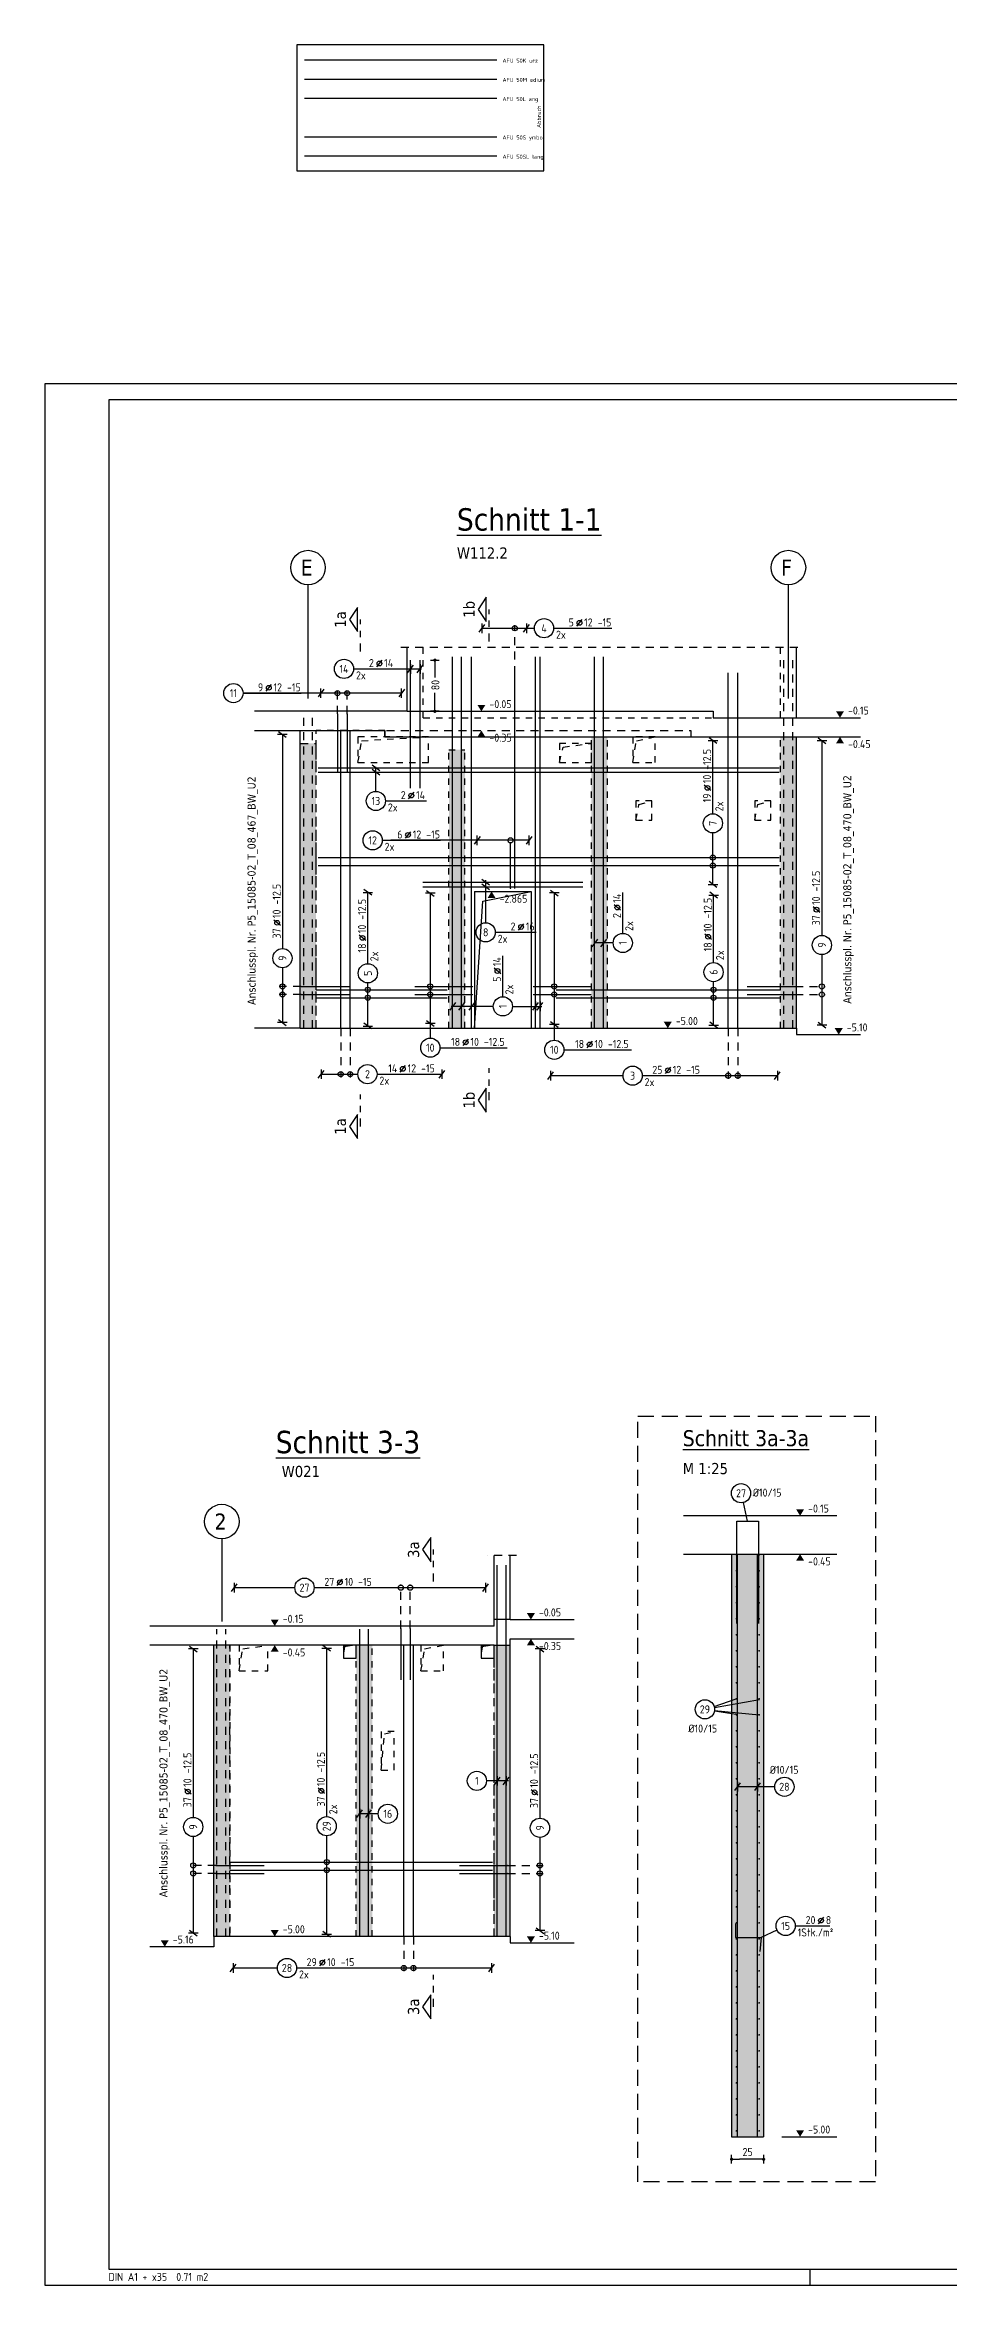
# Model space of a CAD drawing. Extents: x 0.7 to 77.6, y 0 to 35.
# Drawn here: x 0.66 to 14.77, y 0 to 35 of the extents above; entities that cross this region are included whole.
import ezdxf
from ezdxf.enums import TextEntityAlignment as Align

# ---------------------------------------------------------------- set-up
doc = ezdxf.new("R2010")
doc.units = 0
doc.header["$LTSCALE"] = 0.5
for name, pattern in [('AUSGEZOGEN', [1000.01, 1000, 0.01]), ('DASHDOTSMALL', [1.05, 0.5, -0.25, 0.05, -0.25]), ('DOT', [0.175, 0.05, -0.125]), ('HIDDEN', [0.375, 0.25, -0.125]), ('HIDDEN2', [0.187, 0.125, -0.062]), ('PUNKT', [0.175, 0.05, -0.125]), ('STRICHLINIE', [0.75, 0.5, -0.25]), ('STRICHPUNKT2', [0.55, 0.25, -0.125, 0.05, -0.125]), ('VERDECKT', [0.375, 0.25, -0.125])]:
    doc.linetypes.add(name, pattern=pattern)
for name, color, linetype in [('ACHSEN', 7, 'Continuous'), ('AFU', 7, 'Continuous'), ('BETON', 7, 'Continuous'), ('DETAIL', 7, 'Continuous'), ('DRUEBER', 7, 'Continuous'), ('grau_mittel', 7, 'Continuous'), ('HILFE', 7, 'Continuous'), ('koten', 7, 'Continuous'), ('MASSE', 7, 'Continuous'), ('RAHMEN', 7, 'Continuous'), ('RND', 7, 'Continuous'), ('RND-1', 7, 'Continuous'), ('SCHATTEN', 15, 'Continuous'), ('SCHNITTE', 7, 'Continuous'), ('SFP_Achsen', 7, 'Continuous'), ('TEXT', 7, 'Continuous'), ('VERDECKT', 7, 'Continuous'), ('WBZ', 7, 'Continuous')]:
    doc.layers.add(name, color=color, linetype=linetype)
doc.styles.add('helv', font='tahoma.ttf')
doc.styles.add('txt', font='isocp.shx')
doc.linetypes.add('ABBRUCH', pattern='A,0.15,-0.15,["x",Standard,S=0.07,R=0,X=-0.1,Y=-0.0238],-0.005', length=0.305)
doc.linetypes.add('AFU_50K', pattern='A,0.15,["/",Standard,S=0.2,R=0,X=-0.01,Y=-0.1],0.07,["/",Standard,S=0.2,R=0,X=-0.01,Y=-0.1],0.15', length=0.37)
doc.linetypes.add('AFU_50L', pattern='A,0.75,["/",Standard,S=0.2,R=0,X=-0.01,Y=-0.1],0.07,["/",Standard,S=0.2,R=0,X=-0.01,Y=-0.1],0.75', length=1.57)
doc.linetypes.add('AFU_50M', pattern='A,0.45,["/",Standard,S=0.2,R=0,X=-0.01,Y=-0.1],0.07,["/",Standard,S=0.2,R=0,X=-0.01,Y=-0.1],0.45', length=0.97)
doc.linetypes.add('AFU_50S', pattern='A,0,-0.15,["/",Standard,S=0.2,R=0,X=-0.01,Y=-0.1],0,-0.07,["/",Standard,S=0.2,R=0,X=-0.01,Y=-0.1],-0.15', length=0.37)
doc.linetypes.add('AFU_50SL', pattern='A,0,-0.75,["/",Standard,S=0.2,R=0,X=-0.01,Y=-0.1],0,-0.07,["/",Standard,S=0.2,R=0,X=-0.01,Y=-0.1],-0.75', length=1.57)
doc.dimstyles.new('DOT_I', dxfattribs={"dimscale": 0.5, "dimtxt": 0.25, "dimasz": 0.25, "dimexe": 0.1, "dimexo": 0.3, "dimgap": 0.1, "dimtad": 1, "dimdec": 3, "dimzin": 3, "dimtxsty": 'txt', "dimblk": 'DOT', "dimblk1": 'DOT', "dimblk2": 'DOT', "dimsah": 1, "dimcen": 0.1, "dimse1": 1, "dimse2": 1, "dimazin": 0, "dimtfac": 1, "dimtdec": 4, "dimtix": 1, "dimtmove": 2, "dimatfit": 3, "dimfxl": 0, "dimtvp": 1, "dimtolj": 1, "dimtzin": 0, "dimarcsym": 0})

# ---------------------------------------------------------------- blocks, each defined once
blk = doc.blocks.new('okrd_o')
at = {"layer": 'koten', "color": 7, "linetype": 'Continuous'}
blk.add_solid([(-0.125, 0.202), (0.125, 0.202), (0, 0)], dxfattribs=at)
at = {"layer": 'koten', "style": 'txt'}
blk.add_attdef('OKRD', (0.25, 0.1), '', height=0.25, dxfattribs=at)
blk = doc.blocks.new('okrd_u')
at = {"layer": 'koten', "color": 7, "linetype": 'Continuous'}
blk.add_solid([(-0.125, -0.202), (0.125, -0.202), (0, 0)], dxfattribs=at)
at = {"layer": 'koten', "style": 'txt'}
blk.add_attdef('OKRD', (0.25, -0.35), '', height=0.25, dxfattribs=at)
blk = doc.blocks.new('RND_LEI')
at = {"layer": 'RND', "color": 7, "linetype": 'Continuous'}
blk.add_line((1.022, 0.066), (1.19, 0.27), dxfattribs=at)
for centre, radius in [((0, 0), 0.3), ((1.106, 0.168), 0.075)]:
    blk.add_circle(centre, radius, dxfattribs=at)
at = {"layer": 'RND', "color": 7, "linetype": 'Continuous', "style": 'txt'}
blk.add_attdef('POSL', text='', height=0.25, dxfattribs=at).set_placement((0, 0), align=Align.MIDDLE)
blk.add_attdef('ANZ', text='', height=0.25, dxfattribs=at).set_placement((0.931, 0.057), align=Align.RIGHT)
for tag, p in [('DUM', (1.253, 0.057)), ('ABSTD', (1.674, 0.057)), ('POSTXT', (0.374, -0.327))]:
    blk.add_attdef(tag, p, '', height=0.25, dxfattribs=at)
blk = doc.blocks.new('lei_gre')
at = {"layer": 'RND', "color": 7, "linetype": 'Continuous'}
for p, q in [((-0.09, -0.12), (0.09, 0.12)), ((0, 0.15), (0, -0.15))]:
    blk.add_line(p, q, dxfattribs=at)
blk = doc.blocks.new('DOT')
at = {"layer": 'MASSE', "color": 7, "linetype": 'Continuous'}
for p, q in [((0, 0), (-1, 0)), ((0, 0.54), (0, -0.54))]:
    blk.add_line(p, q, dxfattribs=at)
at = {"layer": 'MASSE', "color": 7, "linetype": 'Continuous', "const_width": 0.2}
blk.add_lwpolyline([(-0.1, 0, 1), (0.1, 0, 1)], format="xyb", close=True, dxfattribs=at)
blk = doc.blocks.new('*D1197')
at = {"layer": 'Defpoints', "color": 0, "linetype": 'AUSGEZOGEN', "transparency": 16777216}
for p in [(6.755, 25.385), (6.755, 25.385), (6.755, 24.585)]:
    blk.add_point(p, dxfattribs=at)
at = {"layer": 'MASSE', "color": 0, "linetype": 'AUSGEZOGEN', "lineweight": -2, "transparency": 16777216}
for p, q in [((6.755, 25.26), (6.755, 25.114)), ((6.755, 24.71), (6.755, 24.876))]:
    blk.add_line(p, q, dxfattribs=at)
at = {"layer": 'MASSE', "color": 0, "linetype": 'AUSGEZOGEN', "lineweight": -2, "transparency": 16777216, "xscale": 0.125, "yscale": 0.125, "zscale": 0.125}
for p, rotation in [((6.755, 25.385), 90), ((6.755, 24.585), 270)]:
    blk.add_blockref('DOT', p, dxfattribs=dict(at, rotation=rotation))
at = {"layer": 'MASSE', "color": 0, "linetype": 'AUSGEZOGEN', "transparency": 16777216, "insert": (6.763, 24.995), "char_height": 0.125, "attachment_point": 5, "rotation": 90, "style": 'txt'}
blk.add_mtext('\\A1;80', dxfattribs=at)
blk = doc.blocks.new('SCHN-2')
at = {"layer": 'SCHNITTE', "color": 6, "linetype": 'Continuous'}
blk.add_lwpolyline([(0.378, 0.088), (0, 0.34), (-0.378, 0.088)], close=True, dxfattribs=at)
at = {"layer": 'SCHNITTE', "color": 1, "linetype": 'DASHDOTSMALL', "style": 'helv'}
blk.add_attdef('SCHN-2', text='', height=0.35, dxfattribs=at).set_placement((0, 0.45), align=Align.CENTER)
blk = doc.blocks.new('RND_HIN')
at = {"layer": 'RND', "color": 7, "linetype": 'Continuous'}
blk.add_circle((0, 0), 0.3, dxfattribs=at)
at = {"layer": 'RND', "color": 7, "linetype": 'Continuous', "style": 'txt'}
blk.add_attdef('POSI', text='', height=0.25, dxfattribs=at).set_placement((0, 0), align=Align.MIDDLE)
blk = doc.blocks.new('*D1202')
at = {"layer": 'Defpoints', "color": 0, "linetype": 'AUSGEZOGEN', "transparency": 16777216}
for p in [(11.388, 1.967), (11.388, 1.967), (11.888, 1.967)]:
    blk.add_point(p, dxfattribs=at)
at = {"layer": 'MASSE', "color": 0, "linetype": 'AUSGEZOGEN', "lineweight": -2, "transparency": 16777216}
blk.add_line((11.763, 1.967), (11.513, 1.967), dxfattribs=at)
at = {"layer": 'MASSE', "color": 0, "linetype": 'AUSGEZOGEN', "lineweight": -2, "transparency": 16777216, "xscale": 0.125, "yscale": 0.125, "zscale": 0.125, "rotation": 180}
blk.add_blockref('DOT', (11.388, 1.967), dxfattribs=at)
at = {"layer": 'MASSE', "color": 0, "linetype": 'AUSGEZOGEN', "lineweight": -2, "transparency": 16777216, "xscale": 0.125, "yscale": 0.125, "zscale": 0.125}
blk.add_blockref('DOT', (11.888, 1.967), dxfattribs=at)
at = {"layer": 'MASSE', "color": 0, "linetype": 'AUSGEZOGEN', "transparency": 16777216, "insert": (11.638, 2.08), "char_height": 0.125, "attachment_point": 5, "style": 'txt'}
blk.add_mtext('\\A1;25', dxfattribs=at)
blk = doc.blocks.new('A1-35-0')
at = {"layer": 'RAHMEN'}
for p, q in [((118.9, 59.4), (0, 59.4)), ((0, 59.4), (0, 0)), ((0, 0), (118.9, 0))]:
    blk.add_line(p, q, dxfattribs=at)
at = {"layer": 'RAHMEN', "color": 5}
for p, q in [((118.4, 58.9), (2, 58.9)), ((2, 58.9), (2, 0.5)), ((2, 0.5), (118.4, 0.5))]:
    blk.add_line(p, q, dxfattribs=at)
at = {"layer": 'RAHMEN', "color": 7}
blk.add_line((23.9, 0), (23.9, 0.5), dxfattribs=at)
at = {"layer": 'RAHMEN', "color": 7, "style": 'txt'}
blk.add_text('DIN A1 + x35  0.71 m2', height=0.25, dxfattribs=at).set_placement((1.989, 0.133))

msp = doc.modelspace()

# ---------------------------------------------------------------- hatches: boundary and pattern name
at = {"layer": 'grau_mittel'}
h = msp.add_hatch(color=61, dxfattribs=at)
h.paths.add_polyline_path([(12.149, 19.635), (12.399, 19.635), (12.399, 24.185), (12.149, 24.185)])
h.paths.add_polyline_path([(9.199, 19.635), (9.449, 19.635), (9.449, 24.185), (9.199, 24.185)])
h.paths.add_polyline_path([(7.224, 23.985), (6.974, 23.985), (6.974, 19.635), (7.224, 19.635)])
h.paths.add_polyline_path([(4.899, 24.085), (4.649, 24.085), (4.649, 19.635), (4.899, 19.635)])
msp.add_hatch(color=61, dxfattribs=at).paths.add_polyline_path([(11.388, 2.319), (11.888, 2.319), (11.888, 11.419), (11.388, 11.419)])
h = msp.add_hatch(color=61, dxfattribs=at)
h.paths.add_polyline_path([(7.928, 9.997), (7.678, 9.997), (7.678, 9.797), (7.678, 5.447), (7.928, 5.447)])
h.paths.add_polyline_path([(5.778, 9.997), (5.528, 9.997), (5.528, 9.797), (5.528, 5.447), (5.778, 5.447)])
h.paths.add_polyline_path([(3.553, 9.997), (3.303, 9.997), (3.303, 5.447), (3.553, 5.447)])

# ---------------------------------------------------------------- linework, layer by layer
at = {"layer": 'ACHSEN', "color": 140, "linetype": 'AUSGEZOGEN'}
for p, q in [((4.774, 24.787), (4.774, 26.559)), ((12.274, 24.787), (12.274, 26.559)), ((3.428, 11.658), (3.428, 10.366))]:
    msp.add_line(p, q, dxfattribs=at)
at = {"layer": 'AFU', "color": 8, "linetype": 'AFU_50K'}
for p, q in [((7.72, 34.756), (4.72, 34.756)), ((11.388, 11.419), (11.888, 11.419)), ((7.928, 10.397), (7.678, 10.397)), ((7.678, 9.997), (7.928, 9.997)), ((11.388, 2.319), (11.888, 2.319))]:
    msp.add_line(p, q, dxfattribs=at)
at = {"layer": 'AFU', "color": 8, "linetype": 'AFU_50M'}
msp.add_line((7.72, 34.456), (4.72, 34.456), dxfattribs=at)
at = {"layer": 'AFU', "color": 8, "linetype": 'AFU_50L'}
for p, q in [((7.72, 34.156), (4.72, 34.156)), ((6.324, 24.585), (11.099, 24.585)), ((11.099, 24.585), (11.099, 24.485)), ((4.649, 24.285), (5.974, 24.285)), ((5.974, 24.285), (5.974, 24.185)), ((5.974, 24.185), (12.399, 24.185)), ((11.099, 24.485), (12.399, 24.485)), ((4.649, 19.635), (7.374, 19.635)), ((8.259, 19.635), (12.399, 19.635)), ((5.328, 9.997), (3.303, 9.997)), ((7.478, 9.997), (5.528, 9.997)), ((7.928, 5.447), (3.303, 5.447))]:
    msp.add_line(p, q, dxfattribs=at)
at = {"layer": 'AFU', "color": 8, "linetype": 'AFU_50S'}
msp.add_line((7.72, 33.556), (4.72, 33.556), dxfattribs=at)
at = {"layer": 'AFU', "color": 8, "linetype": 'AFU_50SL'}
msp.add_line((7.72, 33.256), (4.72, 33.256), dxfattribs=at)
at = {"layer": 'AFU', "color": 8, "linetype": 'ABBRUCH'}
msp.add_lwpolyline([(4.601, 33.03), (8.456, 33.03), (8.456, 34.997), (4.601, 34.997)], close=True, dxfattribs=at)
at = {"layer": 'BETON', "color": 6, "linetype": 'AUSGEZOGEN'}
for p, q in [((6.324, 24.585), (6.324, 25.585)), ((12.399, 24.485), (12.399, 25.585)), ((12.399, 24.485), (12.399, 25.585)), ((6.324, 24.585), (3.94, 24.585)), ((3.94, 24.285), (4.649, 24.285)), ((4.649, 19.635), (4.649, 24.285)), ((12.399, 24.485), (13.399, 24.485)), ((12.399, 19.635), (12.399, 24.185)), ((12.399, 19.635), (12.399, 24.185)), ((12.399, 24.185), (13.399, 24.185)), ((7.374, 21.77), (7.374, 19.635)), ((7.374, 21.77), (8.259, 21.77)), ((8.259, 21.77), (8.259, 19.635)), ((4.649, 19.635), (3.94, 19.635)), ((7.374, 19.635), (8.259, 19.635)), ((12.399, 19.635), (12.399, 19.535)), ((12.399, 19.535), (13.399, 19.535)), ((13.031, 12.019), (10.634, 12.019)), ((7.678, 10.297), (7.678, 11.397)), ((7.928, 10.397), (7.928, 11.397)), ((10.634, 11.419), (11.388, 11.419)), ((11.388, 11.419), (11.388, 2.319)), ((11.888, 11.419), (11.888, 2.319)), ((11.888, 11.419), (13.031, 11.419)), ((7.678, 10.297), (2.303, 10.297)), ((7.928, 10.397), (8.928, 10.397)), ((3.303, 9.997), (2.303, 9.997)), ((3.303, 5.447), (3.303, 9.997)), ((7.928, 5.447), (7.928, 10.097)), ((7.928, 10.097), (8.928, 10.097)), ((3.303, 5.287), (2.303, 5.287)), ((3.303, 5.447), (3.303, 5.287)), ((7.928, 5.447), (7.928, 5.347)), ((7.928, 5.347), (8.928, 5.347))]:
    msp.add_line(p, q, dxfattribs=at)
for points in [[(5.528, 9.997), (5.328, 9.997), (5.328, 9.797), (5.528, 9.797)], [(7.678, 9.997), (7.478, 9.997), (7.478, 9.797), (7.678, 9.797)]]:
    msp.add_lwpolyline(points, close=True, dxfattribs=at)
at = {"layer": 'DETAIL', "color": 102, "linetype": 'STRICHLINIE'}
msp.add_lwpolyline([(9.923, 1.612), (9.923, 13.576), (13.636, 13.576), (13.636, 1.612)], close=True, dxfattribs=at)
at = {"layer": 'DRUEBER', "color": 7, "linetype": 'DOT'}
for p, q in [((6.574, 24.485), (6.574, 25.585)), ((5.974, 24.285), (4.899, 24.285)), ((5.974, 24.185), (5.974, 24.285)), ((6.974, 23.985), (7.224, 23.985)), ((5.328, 9.997), (3.553, 9.997)), ((3.553, 9.997), (3.553, 5.447)), ((7.478, 9.997), (5.778, 9.997)), ((7.678, 5.447), (7.678, 9.797))]:
    msp.add_line(p, q, dxfattribs=at)
at = {"layer": 'DRUEBER', "color": 7, "linetype": 'PUNKT'}
for p, q in [((12.149, 24.485), (12.149, 25.585)), ((4.899, 19.635), (4.899, 24.285)), ((5.974, 24.185), (9.199, 24.185)), ((6.574, 24.485), (12.149, 24.485)), ((9.199, 19.635), (9.199, 24.185)), ((9.449, 19.635), (9.449, 24.185)), ((9.449, 24.185), (12.149, 24.185)), ((12.149, 19.635), (12.149, 24.185)), ((6.974, 19.635), (6.974, 23.985)), ((7.224, 19.635), (7.224, 23.985)), ((5.778, 5.447), (5.778, 9.997)), ((5.528, 5.447), (5.528, 9.797))]:
    msp.add_line(p, q, dxfattribs=at)
at = {"layer": 'HILFE', "color": 102, "linetype": 'HIDDEN'}
for p, q in [((6.224, 25.585), (12.499, 25.585)), ((8.028, 11.397), (7.578, 11.397))]:
    msp.add_line(p, q, dxfattribs=at)
at = {"layer": 'HILFE', "color": 102, "linetype": 'AUSGEZOGEN'}
for p, q in [((7.506, 21.622), (8.259, 21.77)), ((7.374, 19.635), (7.506, 21.622)), ((12.173, 2.319), (13.031, 2.319))]:
    msp.add_line(p, q, dxfattribs=at)
at = {"layer": 'RND', "color": 102, "linetype": 'VERDECKT'}
for p, q in [((8.001, 25.168), (8.001, 25.933)), ((5.234, 24.544), (5.234, 24.919)), ((5.384, 24.544), (5.384, 24.919)), ((7.936, 22.418), (7.936, 22.62)), ((4.665, 20.287), (4.325, 20.287)), ((4.665, 20.162), (4.325, 20.162)), ((12.378, 20.287), (12.847, 20.287)), ((12.378, 20.162), (12.847, 20.162)), ((5.284, 19.635), (5.284, 18.867)), ((5.434, 19.635), (5.434, 18.867)), ((11.335, 19.635), (11.335, 18.844)), ((11.485, 19.635), (11.485, 18.844)), ((6.221, 10.256), (6.221, 10.946)), ((6.371, 10.256), (6.371, 10.946)), ((3.337, 6.558), (2.932, 6.558)), ((3.337, 6.433), (2.932, 6.433)), ((7.888, 6.558), (8.445, 6.558)), ((7.888, 6.433), (8.445, 6.433)), ((6.27, 5.447), (6.27, 4.905)), ((6.42, 5.447), (6.42, 4.905))]:
    msp.add_line(p, q, dxfattribs=at)
at = {"layer": 'RND', "color": 7, "linetype": 'AUSGEZOGEN'}
for p, q in [((7.49, 25.883), (8.185, 25.883)), ((8.185, 25.883), (8.309, 25.883)), ((8.609, 25.883), (9.515, 25.883)), ((5.486, 25.248), (6.126, 25.248)), ((4.976, 24.869), (3.759, 24.869)), ((3.759, 24.869), (4.665, 24.869)), ((6.236, 24.869), (4.976, 24.869)), ((4.375, 24.224), (4.375, 20.879)), ((11.095, 22.986), (11.095, 24.128)), ((12.797, 24.126), (12.797, 21.084)), ((5.984, 23.185), (6.624, 23.185)), ((5.933, 22.57), (6.84, 22.57)), ((7.415, 22.57), (6.068, 22.57)), ((8.225, 22.57), (7.415, 22.57)), ((11.095, 21.88), (11.095, 22.686)), ((5.708, 20.643), (5.708, 21.756)), ((6.683, 21.743), (6.683, 19.711)), ((8.619, 21.749), (8.619, 19.695)), ((9.688, 21.117), (9.688, 21.757)), ((11.106, 20.661), (11.106, 21.713)), ((7.698, 21.133), (8.338, 21.133)), ((7.816, 20.126), (7.816, 20.766)), ((12.797, 20.784), (12.797, 19.684)), ((4.375, 20.579), (4.375, 19.724)), ((5.708, 19.668), (5.708, 20.343)), ((11.106, 19.683), (11.106, 20.361)), ((6.683, 19.711), (6.683, 19.481)), ((8.619, 19.695), (8.619, 19.448)), ((6.833, 19.331), (7.885, 19.331)), ((8.769, 19.298), (9.822, 19.298)), ((4.979, 18.917), (5.552, 18.917)), ((5.852, 18.917), (6.865, 18.917)), ((8.561, 18.894), (9.692, 18.894)), ((9.992, 18.894), (12.103, 18.894)), ((3.622, 10.896), (4.569, 10.896)), ((4.869, 10.896), (7.546, 10.896)), ((2.982, 9.939), (2.982, 7.308)), ((5.066, 7.319), (5.066, 9.95)), ((8.395, 9.939), (8.395, 7.295)), ((2.982, 7.008), (2.982, 5.501)), ((5.066, 5.482), (5.066, 7.019)), ((8.395, 6.995), (8.395, 5.538)), ((12.381, 5.612), (12.921, 5.612)), ((3.605, 4.955), (4.296, 4.955)), ((4.596, 4.955), (7.64, 4.955))]:
    msp.add_line(p, q, dxfattribs=at)
at = {"layer": 'RND', "color": 102, "linetype": 'AUSGEZOGEN'}
for p, q in [((5.486, 25.248), (6.544, 25.248)), ((5.834, 23.335), (5.834, 23.718)), ((7.548, 21.283), (7.548, 21.947)), ((9.538, 20.967), (9.239, 20.967)), ((7.666, 19.976), (7.011, 19.976)), ((7.966, 19.976), (8.424, 19.976)), ((11.567, 12.224), (11.628, 11.935)), ((11.113, 9.042), (11.46, 9.158)), ((11.118, 9.022), (11.823, 9.15)), ((11.119, 8.972), (11.46, 8.918)), ((11.12, 8.979), (11.82, 8.907)), ((7.902, 7.878), (7.561, 7.878)), ((12.062, 7.786), (11.467, 7.786)), ((5.87, 7.364), (5.569, 7.364)), ((12.095, 5.548), (11.848, 5.431))]:
    msp.add_line(p, q, dxfattribs=at)
at = {"layer": 'RND', "color": 1, "linetype": 'AUSGEZOGEN'}
for points in [[(6.374, 23.385), (6.374, 25.385)], [(6.523, 23.385), (6.523, 25.385)], [(7.031, 19.635), (7.031, 25.435)], [(7.17, 19.635), (7.17, 25.435)], [(7.329, 19.635), (7.329, 25.435)], [(8.327, 19.635), (8.327, 25.435)], [(8.396, 19.635), (8.396, 25.435)], [(9.249, 19.635), (9.249, 25.435)], [(9.388, 19.635), (9.388, 25.435)], [(8.001, 21.818), (8.001, 25.168)], [(11.335, 19.635), (11.335, 25.185)], [(11.485, 19.635), (11.485, 25.185)], [(5.234, 24.544), (5.234, 23.644)], [(5.384, 24.544), (5.384, 23.644)], [(5.284, 19.635), (5.284, 24.285)], [(5.434, 19.635), (5.434, 24.285)], [(4.932, 23.701), (12.132, 23.701)], [(4.932, 23.633), (12.132, 23.633)], [(7.936, 21.818), (7.936, 22.418)], [(4.932, 22.3), (12.132, 22.3)], [(4.932, 22.175), (12.132, 22.175)], [(6.567, 21.915), (9.067, 21.915)], [(6.567, 21.842), (9.067, 21.842)], [(4.665, 20.287), (5.415, 20.287)], [(4.665, 20.162), (5.415, 20.162)], [(4.899, 20.236), (6.949, 20.236)], [(4.899, 20.111), (6.949, 20.111)], [(6.443, 20.287), (7.343, 20.287)], [(6.443, 20.162), (7.343, 20.162)], [(8.297, 20.287), (9.197, 20.287)], [(8.297, 20.162), (9.197, 20.162)], [(8.649, 20.236), (12.149, 20.236)], [(8.649, 20.111), (12.149, 20.111)], [(11.628, 20.287), (12.378, 20.287)], [(11.628, 20.162), (12.378, 20.162)], [(11.468, 10.335), (11.468, 11.935), (11.808, 11.935), (11.808, 10.335)], [(7.728, 5.447), (7.728, 11.247)], [(7.867, 5.447), (7.867, 11.247)], [(11.482, 2.319), (11.482, 11.419)], [(11.793, 2.319), (11.793, 11.419)], [(5.581, 5.447), (5.581, 10.247)], [(5.72, 5.447), (5.72, 10.247)], [(6.221, 10.256), (6.221, 9.456)], [(6.371, 10.256), (6.371, 9.456)], [(6.27, 5.447), (6.27, 9.997)], [(6.42, 5.447), (6.42, 9.997)], [(3.337, 6.558), (4.087, 6.558)], [(3.337, 6.433), (4.087, 6.433)], [(3.553, 6.609), (7.653, 6.609)], [(3.553, 6.484), (7.653, 6.484)], [(7.138, 6.558), (7.888, 6.558)], [(7.138, 6.433), (7.888, 6.433)]]:
    msp.add_lwpolyline(points, dxfattribs=at)
at = {"layer": 'RND', "color": 7, "linetype": 'HIDDEN'}
for points in [[(12.202, 19.635), (12.202, 25.435)], [(12.341, 19.635), (12.341, 25.435)], [(4.707, 19.635), (4.707, 24.539)], [(4.846, 19.635), (4.846, 24.539)], [(3.351, 5.447), (3.351, 10.247)], [(3.491, 5.447), (3.491, 10.247)]]:
    msp.add_lwpolyline(points, dxfattribs=at)
at = {"layer": 'RND', "color": 7, "linetype": 'AUSGEZOGEN'}
for points, const_width in [([(5.229, 24.544, 1), (5.239, 24.544, 1)], 0.01), ([(5.379, 24.544, 1), (5.389, 24.544, 1)], 0.01), ([(7.931, 21.818, 1), (7.941, 21.818, 1)], 0.01), ([(4.66, 20.287, 1), (4.67, 20.287, 1)], 0.01), ([(4.66, 20.162, 1), (4.67, 20.162, 1)], 0.01), ([(7.338, 20.287, 1), (7.348, 20.287, 1)], 0.01), ([(7.338, 20.162, 1), (7.348, 20.162, 1)], 0.01), ([(8.292, 20.287, 1), (8.302, 20.287, 1)], 0.01), ([(8.292, 20.162, 1), (8.302, 20.162, 1)], 0.01), ([(12.373, 20.287, 1), (12.383, 20.287, 1)], 0.01), ([(12.373, 20.162, 1), (12.383, 20.162, 1)], 0.01), ([(11.456, 11.41, 1), (11.47, 11.41, 1)], 0.014), ([(11.81, 11.41, 1), (11.824, 11.41, 1)], 0.014), ([(11.456, 11.16, 1), (11.47, 11.16, 1)], 0.014), ([(11.456, 10.91, 1), (11.47, 10.91, 1)], 0.014), ([(11.81, 11.16, 1), (11.824, 11.16, 1)], 0.014), ([(11.81, 10.91, 1), (11.824, 10.91, 1)], 0.014), ([(11.456, 10.66, 1), (11.47, 10.66, 1)], 0.014), ([(11.81, 10.66, 1), (11.824, 10.66, 1)], 0.014), ([(6.216, 10.256, 1), (6.226, 10.256, 1)], 0.01), ([(6.366, 10.256, 1), (6.376, 10.256, 1)], 0.01), ([(11.456, 10.41, 1), (11.47, 10.41, 1)], 0.014), ([(11.456, 10.16, 1), (11.47, 10.16, 1)], 0.014), ([(11.81, 10.41, 1), (11.824, 10.41, 1)], 0.014), ([(11.81, 10.16, 1), (11.824, 10.16, 1)], 0.014), ([(11.456, 9.91, 1), (11.47, 9.91, 1)], 0.014), ([(11.81, 9.91, 1), (11.824, 9.91, 1)], 0.014), ([(11.456, 9.66, 1), (11.47, 9.66, 1)], 0.014), ([(11.81, 9.66, 1), (11.824, 9.66, 1)], 0.014), ([(11.456, 9.41, 1), (11.47, 9.41, 1)], 0.014), ([(11.456, 9.16, 1), (11.47, 9.16, 1)], 0.014), ([(11.81, 9.41, 1), (11.824, 9.41, 1)], 0.014), ([(11.81, 9.16, 1), (11.824, 9.16, 1)], 0.014), ([(11.456, 8.91, 1), (11.47, 8.91, 1)], 0.014), ([(11.81, 8.91, 1), (11.824, 8.91, 1)], 0.014), ([(11.456, 8.66, 1), (11.47, 8.66, 1)], 0.014), ([(11.456, 8.41, 1), (11.47, 8.41, 1)], 0.014), ([(11.81, 8.66, 1), (11.824, 8.66, 1)], 0.014), ([(11.81, 8.41, 1), (11.824, 8.41, 1)], 0.014), ([(11.456, 8.16, 1), (11.47, 8.16, 1)], 0.014), ([(11.81, 8.16, 1), (11.824, 8.16, 1)], 0.014), ([(11.456, 7.91, 1), (11.47, 7.91, 1)], 0.014), ([(11.81, 7.91, 1), (11.824, 7.91, 1)], 0.014), ([(11.456, 7.66, 1), (11.47, 7.66, 1)], 0.014), ([(11.456, 7.41, 1), (11.47, 7.41, 1)], 0.014), ([(11.81, 7.66, 1), (11.824, 7.66, 1)], 0.014), ([(11.81, 7.41, 1), (11.824, 7.41, 1)], 0.014), ([(11.456, 7.16, 1), (11.47, 7.16, 1)], 0.014), ([(11.81, 7.16, 1), (11.824, 7.16, 1)], 0.014), ([(11.456, 6.91, 1), (11.47, 6.91, 1)], 0.014), ([(11.456, 6.66, 1), (11.47, 6.66, 1)], 0.014), ([(11.81, 6.91, 1), (11.824, 6.91, 1)], 0.014), ([(11.81, 6.66, 1), (11.824, 6.66, 1)], 0.014), ([(3.332, 6.558, 1), (3.342, 6.558, 1)], 0.01), ([(3.332, 6.433, 1), (3.342, 6.433, 1)], 0.01), ([(7.883, 6.558, 1), (7.893, 6.558, 1)], 0.01), ([(7.883, 6.433, 1), (7.893, 6.433, 1)], 0.01), ([(11.456, 6.41, 1), (11.47, 6.41, 1)], 0.014), ([(11.81, 6.41, 1), (11.824, 6.41, 1)], 0.014), ([(11.456, 6.16, 1), (11.47, 6.16, 1)], 0.014), ([(11.81, 6.16, 1), (11.824, 6.16, 1)], 0.014), ([(11.456, 5.91, 1), (11.47, 5.91, 1)], 0.014), ([(11.456, 5.66, 1), (11.47, 5.66, 1)], 0.014), ([(11.81, 5.91, 1), (11.824, 5.91, 1)], 0.014), ([(11.81, 5.66, 1), (11.824, 5.66, 1)], 0.014), ([(11.456, 5.41, 1), (11.47, 5.41, 1)], 0.014), ([(11.81, 5.41, 1), (11.824, 5.41, 1)], 0.014), ([(11.456, 5.16, 1), (11.47, 5.16, 1)], 0.014), ([(11.456, 4.91, 1), (11.47, 4.91, 1)], 0.014), ([(11.81, 5.16, 1), (11.824, 5.16, 1)], 0.014), ([(11.81, 4.91, 1), (11.824, 4.91, 1)], 0.014), ([(11.456, 4.66, 1), (11.47, 4.66, 1)], 0.014), ([(11.81, 4.66, 1), (11.824, 4.66, 1)], 0.014), ([(11.456, 4.41, 1), (11.47, 4.41, 1)], 0.014), ([(11.81, 4.41, 1), (11.824, 4.41, 1)], 0.014), ([(11.456, 4.16, 1), (11.47, 4.16, 1)], 0.014), ([(11.456, 3.91, 1), (11.47, 3.91, 1)], 0.014), ([(11.81, 4.16, 1), (11.824, 4.16, 1)], 0.014), ([(11.81, 3.91, 1), (11.824, 3.91, 1)], 0.014), ([(11.456, 3.66, 1), (11.47, 3.66, 1)], 0.014), ([(11.81, 3.66, 1), (11.824, 3.66, 1)], 0.014), ([(11.456, 3.41, 1), (11.47, 3.41, 1)], 0.014), ([(11.456, 3.16, 1), (11.47, 3.16, 1)], 0.014), ([(11.81, 3.41, 1), (11.824, 3.41, 1)], 0.014), ([(11.81, 3.16, 1), (11.824, 3.16, 1)], 0.014), ([(11.456, 2.91, 1), (11.47, 2.91, 1)], 0.014), ([(11.81, 2.91, 1), (11.824, 2.91, 1)], 0.014), ([(11.456, 2.66, 1), (11.47, 2.66, 1)], 0.014), ([(11.81, 2.66, 1), (11.824, 2.66, 1)], 0.014), ([(11.456, 2.41, 1), (11.47, 2.41, 1)], 0.014), ([(11.81, 2.41, 1), (11.824, 2.41, 1)], 0.014)]:
    msp.add_lwpolyline(points, format="xyb", close=True, dxfattribs=dict(at, const_width=const_width))
for centre in [(8.001, 25.883), (5.234, 24.869), (5.384, 24.869), (7.936, 22.57), (11.095, 22.3), (11.095, 22.175), (4.375, 20.287), (6.683, 20.287), (8.619, 20.287), (12.797, 20.287), (4.375, 20.162), (5.708, 20.236), (5.708, 20.111), (6.683, 20.162), (8.619, 20.162), (11.106, 20.236), (11.106, 20.111), (12.797, 20.162), (5.284, 18.917), (5.434, 18.917), (11.335, 18.894), (11.485, 18.894), (6.221, 10.896), (6.371, 10.896), (2.982, 6.558), (2.982, 6.433), (5.066, 6.609), (5.066, 6.484), (8.395, 6.558), (8.395, 6.433), (6.27, 4.955), (6.42, 4.955)]:
    msp.add_circle(centre, 0.04, dxfattribs=at)
at = {"layer": 'RND-1', "color": 1, "linetype": 'AUSGEZOGEN'}
msp.add_lwpolyline([(11.448, 5.651), (11.448, 5.431), (11.848, 5.431), (11.829, 5.211)], dxfattribs=at)
at = {"layer": 'SCHATTEN', "color": 1, "linetype": 'AUSGEZOGEN'}
for points in [[(5.328, 9.797, 0, 0.0326, 0), (5.344, 9.996, 0, 0, 0), (5.33, 9.981, 0.0326, 0, 0), (5.528, 9.997, 0, 0, 0)], [(7.478, 9.797, 0, 0.0326, 0), (7.494, 9.996, 0, 0, 0), (7.48, 9.981, 0.0326, 0, 0), (7.678, 9.997, 0, 0, 0)]]:
    msp.add_lwpolyline(points, format="xyseb", dxfattribs=at)
at = {"layer": 'SCHNITTE', "color": 6, "linetype": 'STRICHPUNKT2'}
for p, q in [((5.591, 25.519), (5.591, 26.019)), ((7.601, 25.678), (7.601, 26.178)), ((7.601, 18.511), (7.601, 19.011)), ((5.591, 18.1), (5.591, 18.6)), ((6.734, 10.99), (6.734, 11.49)), ((6.734, 4.349), (6.734, 4.849))]:
    msp.add_line(p, q, dxfattribs=at)
at = {"layer": 'SFP_Achsen', "color": 7, "linetype": 'AUSGEZOGEN'}
for centre in [(4.774, 26.83), (12.274, 26.83), (3.428, 11.928)]:
    msp.add_circle(centre, 0.27, dxfattribs=at)
at = {"layer": 'VERDECKT', "color": 7, "linetype": 'HIDDEN'}
for p, q in [((6.324, 24.585), (11.099, 24.585)), ((11.099, 24.585), (11.099, 24.485)), ((4.649, 24.285), (10.749, 24.285)), ((10.749, 24.285), (10.749, 24.185)), ((10.749, 24.185), (12.399, 24.185)), ((11.099, 24.485), (12.399, 24.485)), ((4.649, 24.085), (4.899, 24.085)), ((4.899, 19.635), (4.899, 24.085)), ((5.328, 9.997), (3.553, 9.997))]:
    msp.add_line(p, q, dxfattribs=at)
at = {"layer": 'VERDECKT', "color": 7, "linetype": 'VERDECKT'}
for p, q in [((3.553, 5.447), (3.553, 9.997)), ((7.478, 9.997), (5.528, 9.997)), ((7.678, 5.447), (7.678, 9.797))]:
    msp.add_line(p, q, dxfattribs=at)
at = {"layer": 'WBZ', "color": 102, "linetype": 'HIDDEN2'}
for p, q in [((5.611, 24.126), (6.654, 24.185)), ((9.901, 24.126), (10.194, 24.185)), ((5.554, 23.785), (5.611, 24.126)), ((8.699, 23.785), (8.756, 24.026)), ((8.756, 24.026), (9.199, 24.085)), ((9.844, 23.785), (9.901, 24.126)), ((9.894, 22.885), (9.941, 23.131)), ((9.941, 23.131), (10.144, 23.185)), ((11.749, 22.885), (11.796, 23.131)), ((11.796, 23.131), (11.999, 23.185)), ((3.698, 9.597), (3.755, 9.94)), ((3.755, 9.94), (4.148, 9.997)), ((6.538, 9.597), (6.595, 9.94)), ((6.595, 9.94), (6.888, 9.997)), ((5.918, 8.047), (5.966, 8.611)), ((5.966, 8.611), (6.118, 8.647))]:
    msp.add_line(p, q, dxfattribs=at)
for points in [[(5.554, 23.785), (6.654, 23.785), (6.654, 24.185), (5.554, 24.185)], [(9.844, 23.785), (10.194, 23.785), (10.194, 24.185), (9.844, 24.185)], [(8.699, 23.785), (9.199, 23.785), (9.199, 24.085), (8.699, 24.085)], [(9.894, 22.885), (10.144, 22.885), (10.144, 23.185), (9.894, 23.185)], [(11.749, 22.885), (11.999, 22.885), (11.999, 23.185), (11.749, 23.185)], [(3.698, 9.597), (4.148, 9.597), (4.148, 9.997), (3.698, 9.997)], [(6.538, 9.597), (6.888, 9.597), (6.888, 9.997), (6.538, 9.997)], [(5.918, 8.047), (6.118, 8.047), (6.118, 8.647), (5.918, 8.647)]]:
    msp.add_lwpolyline(points, close=True, dxfattribs=at)

# ---------------------------------------------------------------- block references
at = {"layer": 'koten', "color": 7, "linetype": 'AUSGEZOGEN'}
ref = msp.add_blockref('okrd_o', (7.481, 24.585), dxfattribs=dict(at, xscale=0.5, yscale=0.5, zscale=0.5))
ref.add_attrib('OKRD', '-0.05', (7.606, 24.635), dxfattribs={"layer": '0', "color": 0, "linetype": 'ByBlock', "height": 0.125, "style": 'txt'})
ref = msp.add_blockref('okrd_o', (13.08, 24.485), dxfattribs=dict(at, xscale=0.5, yscale=0.5, zscale=0.5))
ref.add_attrib('OKRD', '-0.15', (13.205, 24.535), dxfattribs={"layer": '0', "color": 0, "linetype": 'ByBlock', "height": 0.125, "style": 'txt'})
at = {"layer": 'koten', "color": 7, "linetype": 'HIDDEN'}
ref = msp.add_blockref('okrd_u', (7.481, 24.285), dxfattribs=dict(at, xscale=0.5, yscale=0.5, zscale=0.5))
ref.add_attrib('OKRD', '-0.35', (7.606, 24.11), dxfattribs={"layer": '0', "color": 0, "linetype": 'ByBlock', "height": 0.125, "style": 'txt'})
ref = msp.add_blockref('okrd_u', (13.08, 24.185), dxfattribs=dict(at, xscale=0.5, yscale=0.5, zscale=0.5))
ref.add_attrib('OKRD', '-0.45', (13.205, 24.01), dxfattribs={"layer": '0', "color": 0, "linetype": 'ByBlock', "height": 0.125, "style": 'txt'})
at = {"layer": 'koten', "color": 102, "linetype": 'AUSGEZOGEN', "xscale": 0.5, "yscale": 0.5, "zscale": 0.5}
msp.add_blockref('okrd_u', (7.64, 21.77), dxfattribs=at).add_auto_attribs({'OKRD': '-2.865'})
at = {"layer": 'koten', "color": 7, "linetype": 'AUSGEZOGEN'}
ref = msp.add_blockref('okrd_o', (10.391, 19.635), dxfattribs=dict(at, xscale=0.5, yscale=0.5, zscale=0.5))
ref.add_attrib('OKRD', '-5.00', (10.516, 19.685), dxfattribs={"layer": '0', "color": 0, "linetype": 'ByBlock', "height": 0.125, "style": 'txt'})
ref = msp.add_blockref('okrd_o', (13.06, 19.535), dxfattribs=dict(at, xscale=0.5, yscale=0.5, zscale=0.5))
ref.add_attrib('OKRD', '-5.10', (13.185, 19.585), dxfattribs={"layer": '0', "color": 0, "linetype": 'ByBlock', "height": 0.125, "style": 'txt'})
at = {"layer": 'koten', "color": 1, "linetype": 'AUSGEZOGEN', "xscale": 0.5, "yscale": 0.5, "zscale": 0.5}
for name, p, values in [('okrd_o', (12.457, 12.019), {'OKRD': '-0.15'}), ('okrd_u', (12.457, 11.419), {'OKRD': '-0.45'})]:
    msp.add_blockref(name, p, dxfattribs=at).add_auto_attribs(values)
at = {"layer": 'koten', "color": 7, "linetype": 'AUSGEZOGEN'}
ref = msp.add_blockref('okrd_o', (8.254, 10.397), dxfattribs=dict(at, xscale=0.5, yscale=0.5, zscale=0.5))
ref.add_attrib('OKRD', '-0.05', (8.379, 10.447), dxfattribs={"layer": '0', "color": 0, "linetype": 'ByBlock', "height": 0.125, "style": 'txt'})
ref = msp.add_blockref('okrd_o', (4.254, 10.297), dxfattribs=dict(at, xscale=0.5, yscale=0.5, zscale=0.5))
ref.add_attrib('OKRD', '-0.15', (4.379, 10.347), dxfattribs={"layer": '0', "color": 0, "linetype": 'ByBlock', "height": 0.125, "style": 'txt'})
at = {"layer": 'koten', "color": 7, "linetype": 'HIDDEN'}
ref = msp.add_blockref('okrd_u', (4.254, 9.997), dxfattribs=dict(at, xscale=0.5, yscale=0.5, zscale=0.5))
ref.add_attrib('OKRD', '-0.45', (4.379, 9.822), dxfattribs={"layer": '0', "color": 0, "linetype": 'ByBlock', "height": 0.125, "style": 'txt'})
at = {"layer": 'koten', "color": 7, "linetype": 'AFU_50L'}
ref = msp.add_blockref('okrd_u', (8.254, 10.097), dxfattribs=dict(at, xscale=0.5, yscale=0.5, zscale=0.5))
ref.add_attrib('OKRD', '-0.35', (8.379, 9.922), dxfattribs={"layer": '0', "color": 0, "linetype": 'ByBlock', "height": 0.125, "style": 'txt'})
at = {"layer": 'koten', "color": 7, "linetype": 'AUSGEZOGEN'}
ref = msp.add_blockref('okrd_o', (4.254, 5.447), dxfattribs=dict(at, xscale=0.5, yscale=0.5, zscale=0.5))
ref.add_attrib('OKRD', '-5.00', (4.379, 5.497), dxfattribs={"layer": '0', "color": 0, "linetype": 'ByBlock', "height": 0.125, "style": 'txt'})
ref = msp.add_blockref('okrd_o', (2.537, 5.287), dxfattribs=dict(at, xscale=0.5, yscale=0.5, zscale=0.5))
ref.add_attrib('OKRD', '-5.16', (2.662, 5.337), dxfattribs={"layer": '0', "color": 0, "linetype": 'ByBlock', "height": 0.125, "style": 'txt'})
ref = msp.add_blockref('okrd_o', (8.254, 5.347), dxfattribs=dict(at, xscale=0.5, yscale=0.5, zscale=0.5))
ref.add_attrib('OKRD', '-5.10', (8.379, 5.397), dxfattribs={"layer": '0', "color": 0, "linetype": 'ByBlock', "height": 0.125, "style": 'txt'})
ref = msp.add_blockref('okrd_o', (12.457, 2.319), dxfattribs=dict(at, xscale=0.5, yscale=0.5, zscale=0.5))
ref.add_attrib('OKRD', '-5.00', (12.582, 2.369), dxfattribs={"layer": '0', "color": 0, "linetype": 'ByBlock', "height": 0.125, "style": 'txt'})
at = {"layer": 'RAHMEN', "color": 191, "linetype": 'AUSGEZOGEN', "xscale": 0.5, "yscale": 0.5, "zscale": 0.5}
msp.add_blockref('A1-35-0', (0.665, 0), dxfattribs=at)
at = {"layer": 'RND', "color": 7, "linetype": 'AUSGEZOGEN', "xscale": 0.5, "yscale": 0.5, "zscale": 0.5}
for p in [(7.49, 25.883), (8.185, 25.883), (4.979, 18.917), (6.865, 18.917), (8.561, 18.894), (12.103, 18.894), (3.622, 10.896), (7.546, 10.896), (7.728, 7.878), (7.867, 7.878), (11.482, 7.786), (11.793, 7.786), (5.581, 7.364), (5.72, 7.364), (3.605, 4.955), (7.64, 4.955)]:
    msp.add_blockref('lei_gre', p, dxfattribs=at)
for name, p, values in [('RND_LEI', (8.459, 25.883), {'POSL': '4', 'DUM': '12', 'ANZ': '5', 'ABSTD': '-15', 'POSTXT': '2x'}), ('RND_LEI', (5.336, 25.248), {'POSL': '14', 'DUM': '14', 'ANZ': '2', 'POSTXT': '2x'}), ('RND_LEI', (3.609, 24.869), {'POSL': '11', 'DUM': '12', 'ANZ': '9', 'ABSTD': '-15'}), ('RND_LEI', (5.834, 23.185), {'POSL': '13', 'DUM': '14', 'ANZ': '2', 'POSTXT': '2x'}), ('RND_LEI', (5.783, 22.57), {'POSL': '12', 'DUM': '12', 'ANZ': '6', 'ABSTD': '-15', 'POSTXT': '2x'}), ('RND_LEI', (7.548, 21.133), {'POSL': '8', 'DUM': '16', 'ANZ': '2', 'POSTXT': '2x'}), ('RND_LEI', (6.683, 19.331), {'POSL': '10', 'DUM': '10', 'ANZ': '18', 'ABSTD': '-12.5'}), ('RND_LEI', (8.619, 19.298), {'POSL': '10', 'DUM': '10', 'ANZ': '18', 'ABSTD': '-12.5'}), ('RND_LEI', (5.702, 18.917), {'POSL': '2', 'DUM': '12', 'ANZ': '14', 'ABSTD': '-15', 'POSTXT': '2x'}), ('RND_LEI', (9.842, 18.894), {'POSL': '3', 'DUM': '12', 'ANZ': '25', 'ABSTD': '-15', 'POSTXT': '2x'}), ('RND_HIN', (11.535, 12.371), {'POSI': '27'}), ('RND_LEI', (4.719, 10.896), {'POSL': '27', 'DUM': '10', 'ANZ': '27', 'ABSTD': '-15'}), ('RND_HIN', (10.971, 8.995), {'POSI': '29'}), ('RND_HIN', (7.411, 7.878), {'POSI': '1'}), ('RND_HIN', (12.212, 7.786), {'POSI': '28'}), ('RND_HIN', (6.02, 7.364), {'POSI': '16'}), ('RND_LEI', (12.231, 5.612), {'POSL': '15', 'DUM': '8', 'ANZ': '20', 'POSTXT': '1Stk./m²'}), ('RND_LEI', (4.446, 4.955), {'POSL': '28', 'DUM': '10', 'ANZ': '29', 'ABSTD': '-15', 'POSTXT': '2x'})]:
    msp.add_blockref(name, p, dxfattribs=at).add_auto_attribs(values)
at = {"layer": 'RND', "color": 102, "linetype": 'AUSGEZOGEN', "xscale": 0.5, "yscale": 0.5, "zscale": 0.5}
for p in [(6.374, 25.248), (6.523, 25.248), (8.327, 19.976), (8.396, 19.976)]:
    msp.add_blockref('lei_gre', p, dxfattribs=at)
at = {"layer": 'RND', "color": 7, "linetype": 'AUSGEZOGEN', "xscale": 0.5, "yscale": 0.5, "zscale": 0.5}
for p, rotation in [((4.976, 24.869), 180), ((6.236, 24.869), 180), ((4.375, 24.224), 270), ((11.095, 24.128), 90), ((12.797, 24.126), 270), ((7.415, 22.57), 180), ((8.225, 22.57), 180), ((5.708, 21.756), 90), ((6.683, 21.743), 270), ((8.619, 21.749), 270), ((11.095, 21.88), 90), ((11.106, 21.713), 90), ((4.375, 19.724), 270), ((5.708, 19.668), 90), ((6.683, 19.711), 270), ((8.619, 19.695), 270), ((11.106, 19.683), 90), ((12.797, 19.684), 270), ((2.982, 9.939), 270), ((5.066, 9.95), 90), ((8.395, 9.939), 270), ((2.982, 5.501), 270), ((5.066, 5.482), 90), ((8.395, 5.538), 270)]:
    msp.add_blockref('lei_gre', p, dxfattribs=dict(at, rotation=rotation))
at = {"layer": 'RND', "color": 7, "linetype": 'AUSGEZOGEN', "xscale": 0.5, "yscale": 0.5, "zscale": 0.5, "rotation": 90}
for p, values in [((11.095, 22.836), {'POSL': '7', 'DUM': '10', 'ANZ': '19', 'ABSTD': '-12.5', 'POSTXT': '2x'}), ((12.797, 20.934), {'POSL': '9', 'DUM': '10', 'ANZ': '37', 'ABSTD': '-12.5'}), ((4.375, 20.729), {'POSL': '9', 'DUM': '10', 'ANZ': '37', 'ABSTD': '-12.5'}), ((9.688, 20.967), {'POSL': '1', 'DUM': '14', 'ANZ': '2', 'POSTXT': '2x'}), ((5.708, 20.493), {'POSL': '5', 'DUM': '10', 'ANZ': '18', 'ABSTD': '-12.5', 'POSTXT': '2x'}), ((11.106, 20.511), {'POSL': '6', 'DUM': '10', 'ANZ': '18', 'ABSTD': '-12.5', 'POSTXT': '2x'}), ((7.816, 19.976), {'POSL': '1', 'DUM': '14', 'ANZ': '5', 'POSTXT': '2x'}), ((2.982, 7.158), {'POSL': '9', 'DUM': '10', 'ANZ': '37', 'ABSTD': '-12.5'}), ((5.066, 7.169), {'POSL': '29', 'DUM': '10', 'ANZ': '37', 'ABSTD': '-12.5', 'POSTXT': '2x'}), ((8.395, 7.145), {'POSL': '9', 'DUM': '10', 'ANZ': '37', 'ABSTD': '-12.5'})]:
    msp.add_blockref('RND_LEI', p, dxfattribs=at).add_auto_attribs(values)
at = {"layer": 'RND', "color": 102, "linetype": 'AUSGEZOGEN', "xscale": 0.5, "yscale": 0.5, "zscale": 0.5}
for p, rotation in [((5.834, 23.701), 90), ((5.834, 23.633), 90), ((7.548, 21.915), 90), ((7.548, 21.842), 90), ((9.249, 20.967), 180), ((9.388, 20.967), 180), ((7.031, 19.976), 180), ((7.17, 19.976), 180), ((7.329, 19.976), 180)]:
    msp.add_blockref('lei_gre', p, dxfattribs=dict(at, rotation=rotation))
at = {"layer": 'SCHNITTE', "color": 6, "linetype": 'STRICHPUNKT2', "xscale": 0.5, "yscale": 0.5, "zscale": 0.5, "rotation": 90}
for p, values in [((7.601, 26.178), {'SCHN-2': '1b'}), ((5.591, 26.019), {'SCHN-2': '1a'}), ((7.601, 18.511), {'SCHN-2': '1b'}), ((5.591, 18.1), {'SCHN-2': '1a'}), ((6.734, 11.49), {'SCHN-2': '3a'}), ((6.734, 4.349), {'SCHN-2': '3a'})]:
    msp.add_blockref('SCHN-2', p, dxfattribs=at).add_auto_attribs(values)

# ---------------------------------------------------------------- texts
at = {"layer": 'AFU', "color": 8, "linetype": 'AFU_50K', "style": 'txt'}
msp.add_text('AFU 50K urz', height=0.0625, dxfattribs=at).set_placement((7.811, 34.718))
at = {"layer": 'AFU', "color": 8, "linetype": 'AFU_50M', "style": 'txt'}
msp.add_text('AFU 50M edium', height=0.0625, dxfattribs=at).set_placement((7.811, 34.418))
at = {"layer": 'AFU', "color": 8, "linetype": 'AFU_50L', "style": 'txt'}
msp.add_text('AFU 50L ang', height=0.0625, dxfattribs=at).set_placement((7.811, 34.118))
at = {"layer": 'AFU', "color": 8, "linetype": 'ABBRUCH', "style": 'txt'}
msp.add_text('Abbruch', height=0.0625, rotation=90, dxfattribs=at).set_placement((8.411, 33.699))
at = {"layer": 'AFU', "color": 8, "linetype": 'AFU_50S', "style": 'txt'}
msp.add_text('AFU 50S ymbol', height=0.0625, dxfattribs=at).set_placement((7.811, 33.518))
at = {"layer": 'AFU', "color": 8, "linetype": 'AFU_50SL', "style": 'txt'}
msp.add_text('AFU 50SL lang', height=0.0625, dxfattribs=at).set_placement((7.811, 33.218))
at = {"layer": 'SFP_Achsen', "color": 6, "linetype": 'AUSGEZOGEN', "style": 'helv'}
for s, p in [('E', (4.66, 26.706)), ('F', (12.16, 26.706)), ('2', (3.314, 11.804))]:
    msp.add_text(s, height=0.25, dxfattribs=at).set_placement(p)
at = {"layer": 'TEXT', "color": 5, "linetype": 'AUSGEZOGEN', "style": 'helv'}
for s, p in [('%%USchnitt 1-1', (7.099, 27.408)), ('%%USchnitt 3-3', (4.27, 12.996))]:
    msp.add_text(s, height=0.35, dxfattribs=at).set_placement(p)
at = {"layer": 'TEXT', "color": 1, "linetype": 'AUSGEZOGEN', "style": 'helv'}
for s, p in [('W112.2', (7.099, 26.971)), ('W021', (4.363, 12.624)), ('M 1:25', (10.624, 12.669))]:
    msp.add_text(s, height=0.175, dxfattribs=at).set_placement(p)
at = {"layer": 'TEXT', "color": 7, "linetype": 'AUSGEZOGEN', "style": 'helv'}
for s, p in [('Anschlusspl. Nr. P5_15085-02_T_08_467_BW_U2', (3.955, 19.999)), ('Anschlusspl. Nr. P5_15085-02_T_08_470_BW_U2', (13.256, 20.018)), ('Anschlusspl. Nr. P5_15085-02_T_08_470_BW_U2', (2.58, 6.059))]:
    msp.add_text(s, height=0.125, rotation=90, dxfattribs=at).set_placement(p)
at = {"layer": 'TEXT', "color": 6, "linetype": 'AUSGEZOGEN', "style": 'helv'}
msp.add_text('%%USchnitt 3a-3a', height=0.25, dxfattribs=at).set_placement((10.624, 13.106))
at = {"layer": 'TEXT', "color": 7, "linetype": 'AUSGEZOGEN', "style": 'txt'}
for p in [(11.718, 12.318), (10.712, 8.633), (11.983, 7.988)]:
    msp.add_text('%%C10/15', height=0.125, dxfattribs=at).set_placement(p)

# ---------------------------------------------------------------- dimensions: what is measured, and where the dimension line sits
at = {"layer": 'MASSE', "color": 7, "linetype": 'AUSGEZOGEN'}
dim = msp.add_linear_dim(base=(6.755, 25.385), p1=(6.755, 24.585), p2=(6.755, 25.385), angle=90, dimstyle='DOT_I', override={"dimdec": 0, "dimlfac": 100}, dxfattribs=at)
dim.commit()
dim.dimension.update_dxf_attribs({"geometry": '*D1197', "text_midpoint": (6.763, 24.995), "dimtype": 160})
dim = msp.add_linear_dim(base=(11.388, 1.967), p1=(11.888, 1.967), p2=(11.388, 1.967), dimstyle='DOT_I', override={"dimdec": 0, "dimlfac": 50}, dxfattribs=at)
dim.commit()
dim.dimension.update_dxf_attribs({"geometry": '*D1202', "text_midpoint": (11.638, 2.08)})

doc.saveas('drawing.dxf')
